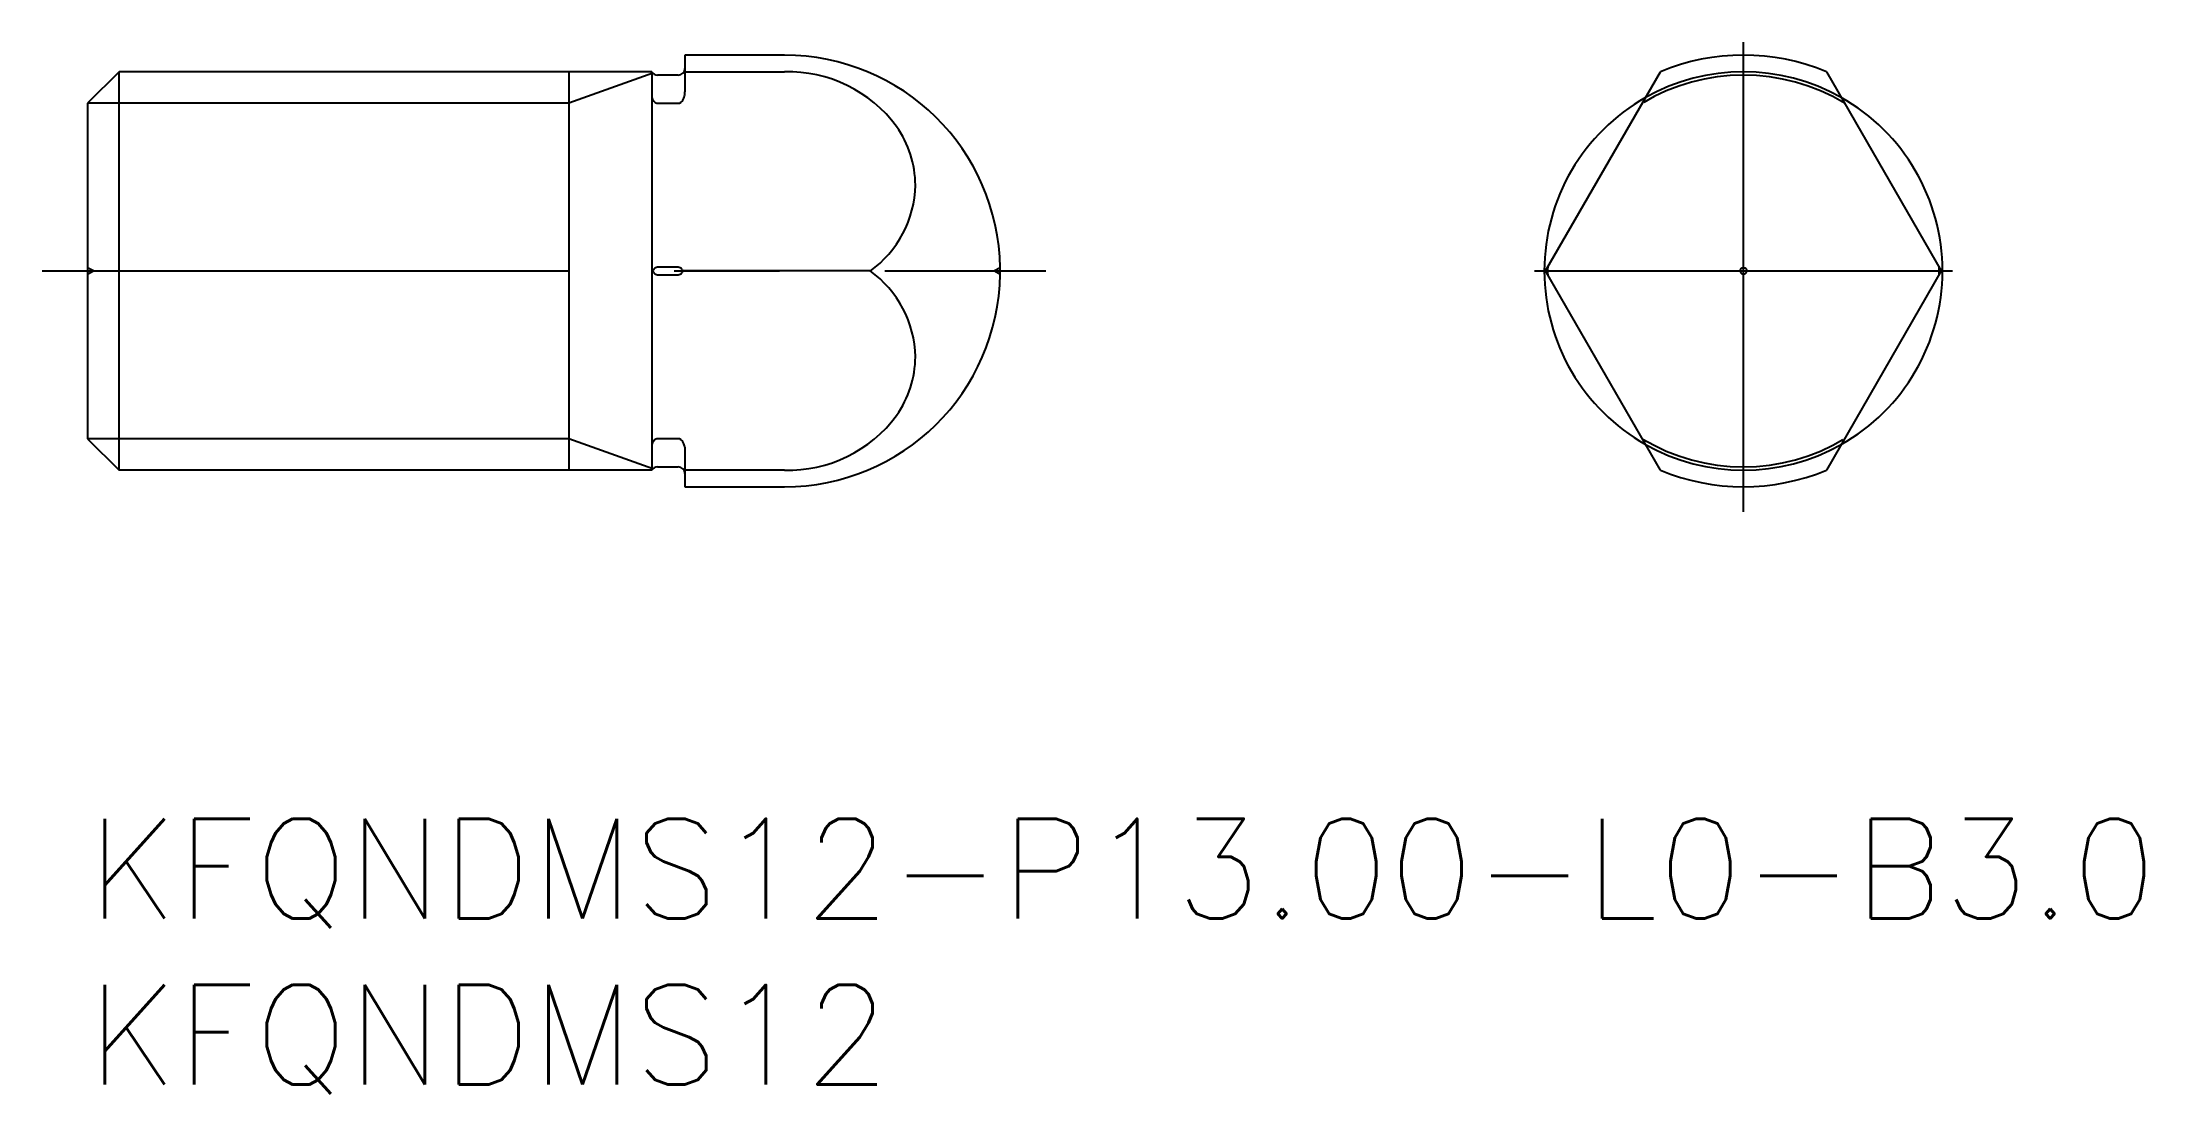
# Model space of a CAD drawing. Extents: x -1.4 to 62, y -8.3 to 23.4.
import ezdxf

# ---------------------------------------------------------------- set-up
doc = ezdxf.new("R2010")
doc.units = 0
doc.header["$LTSCALE"] = 0.5
doc.linetypes.add('CENTER', pattern=[50.8, 31.75, -6.35, 6.35, -6.35])
doc.linetypes.add('DASHED', pattern=[19.05, 12.7, -6.35])
for name, color, linetype in [('MSM_CENTER', 1, 'CENTER'), ('MSM_CONTINUOUS', 7, 'CONTINUOUS'), ('MSM_DASHED', 4, 'DASHED'), ('MSM_NARROW', 5, 'CONTINUOUS'), ('MSM_PART_NUMBER', 7, 'CONTINUOUS')]:
    doc.layers.add(name, color=color, linetype=linetype)
doc.styles.get("Standard").update_dxf_attribs({"font": 'txt.shx', "height": 3, "bigfont": 'bigfont.shx'})

msp = doc.modelspace()

# ---------------------------------------------------------------- linework, layer by layer
at = {"layer": 'MSM_CENTER'}
for p, q in [((49.9, 9.246), (49.9, 23.395)), ((-1.375, 16.5), (28.875, 16.5)), ((43.6, 16.5), (56.2, 16.5))]:
    msp.add_line(p, q, dxfattribs=at)
at = {"layer": 'MSM_CONTINUOUS'}
for p, q in [((21, 23), (18, 23)), ((18, 23), (18, 21.893)), ((0.947, 22.5), (0, 21.553)), ((17, 22.5), (0.947, 22.5)), ((0.947, 10.5), (0.947, 22.5)), ((17, 22.5), (17, 10.5)), ((17.8, 22.4), (17.173, 22.4)), ((18, 22.5), (21, 22.5)), ((43.936, 16.5), (47.4, 22.5)), ((52.4, 22.5), (55.864, 16.5)), ((0, 21.553), (0, 11.447)), ((17.173, 21.552), (17.8, 21.552)), ((17.993, 21.806), (18, 21.893)), ((17.026, 16.5), (17, 16.5)), ((17.05, 16.538), (17.026, 16.5)), ((17.05, 16.462), (17.026, 16.5)), ((17.8, 16.613), (17.173, 16.613)), ((17.923, 16.538), (17.947, 16.5)), ((17.923, 16.462), (17.947, 16.5)), ((23.584, 16.5), (17.947, 16.5)), ((27.499, 16.4), (27.499, 16.6)), ((47.4, 10.5), (43.936, 16.5)), ((55.864, 16.5), (52.4, 10.5)), ((17.173, 16.387), (17.8, 16.387)), ((0, 11.447), (0.947, 10.5)), ((17.8, 11.448), (17.173, 11.448)), ((17.993, 11.194), (18, 11.107)), ((18, 11.107), (18, 10)), ((17, 10.5), (0.947, 10.5)), ((17.173, 10.6), (17.8, 10.6)), ((21, 10.5), (18, 10.5)), ((18, 10), (21, 10))]:
    msp.add_line(p, q, dxfattribs=at)
msp.add_circle((49.9, 16.5), 0.0996, dxfattribs=at)
for centre, radius, start, end in [((21, 16.5), 6.5, 0.87763, 90), ((49.9, 16.5), 6.5, 67.38014, 112.61986), ((17.173, 22.6), 0.2, 210, 270), ((17.8, 22.6), 0.2, 270, 0), ((21.101, 18.425), 4.077, 36.52262, 91.41591), ((17.334, 21.833), 0.351, 197.66284, 218.18718), ((17.202, 21.727), 0.181, 217.51456, 245.18606), ((17.173, 21.668), 0.116, 246.00882, 269.9174), ((17.798, 21.678), 0.126, 270.87684, 305.83105), ((17.718, 21.781), 0.256, 306.74882, 333.91355), ((17.534, 21.878), 0.464, 333.20614, 351.09013), ((49.9, 16.5), 6, 119.41147, 240.58853), ((49.9, 16.5), 6, 299.41147, 60.58853), ((21.861, 19.065), 3.085, 0.32542, 35.36587), ((21.684, 19.152), 3.263, 305.62546, 358.77223), ((17.215, 16.423), 0.201, 119.76499, 145.11729), ((17.174, 16.494), 0.119, 90.24349, 119.30672), ((17.799, 16.494), 0.119, 60.69328, 89.75651), ((17.758, 16.423), 0.201, 34.88271, 60.23501), ((21.684, 13.848), 3.263, 1.22777, 54.37454), ((17.215, 16.577), 0.201, 214.88271, 240.23501), ((17.174, 16.506), 0.119, 240.69328, 269.75651), ((17.799, 16.506), 0.119, 270.24349, 299.30672), ((17.758, 16.577), 0.201, 299.76499, 325.11729), ((21, 16.5), 6.5, 270, 359.12237), ((21.861, 13.935), 3.085, 324.63413, 359.67458), ((21.101, 14.575), 4.077, 268.58409, 323.47738), ((17.202, 11.273), 0.181, 114.81394, 142.48544), ((17.173, 11.332), 0.116, 90.0826, 113.99118), ((17.798, 11.322), 0.126, 54.16895, 89.12316), ((17.718, 11.219), 0.256, 26.08645, 53.25118), ((17.334, 11.167), 0.351, 141.81282, 162.33716), ((17.534, 11.122), 0.464, 8.90987, 26.79386), ((17.173, 10.4), 0.2, 90, 150), ((17.8, 10.4), 0.2, 0, 90), ((49.9, 16.5), 6.5, 247.38014, 292.61986)]:
    msp.add_arc(centre, radius, start, end, dxfattribs=at)
at = {"layer": 'MSM_DASHED'}
for p, q in [((0.173, 16.5), (0, 16.6)), ((0, 16.4), (0.173, 16.5)), ((27.499, 16.6), (27.327, 16.5)), ((27.327, 16.5), (27.499, 16.4))]:
    msp.add_line(p, q, dxfattribs=at)
for radius, start, end in [(5.9, 58.90356, 121.09644), (6, 60.58853, 119.41147), (5.9, 178.90356, 181.09644), (5.9, 358.90356, 1.09644), (5.9, 238.90356, 301.09644), (6, 240.58853, 299.41147)]:
    msp.add_arc((49.9, 16.5), radius, start, end, dxfattribs=at)
at = {"layer": 'MSM_NARROW'}
for p, q in [((14.5, 22.5), (14.5, 10.5)), ((17.032, 22.459), (14.5, 21.553)), ((14.5, 21.553), (0, 21.553)), ((14.5, 11.447), (0, 11.447)), ((17.032, 10.541), (14.5, 11.447))]:
    msp.add_line(p, q, dxfattribs=at)

# ---------------------------------------------------------------- texts
at = {"layer": 'MSM_PART_NUMBER'}
for s, p in [('KFQNDMS12-P13.00-L0-B3.0', (0, -3)), ('KFQNDMS12', (0, -8))]:
    msp.add_text(s, height=3, dxfattribs=at).set_placement(p)

doc.saveas('drawing.dxf')
